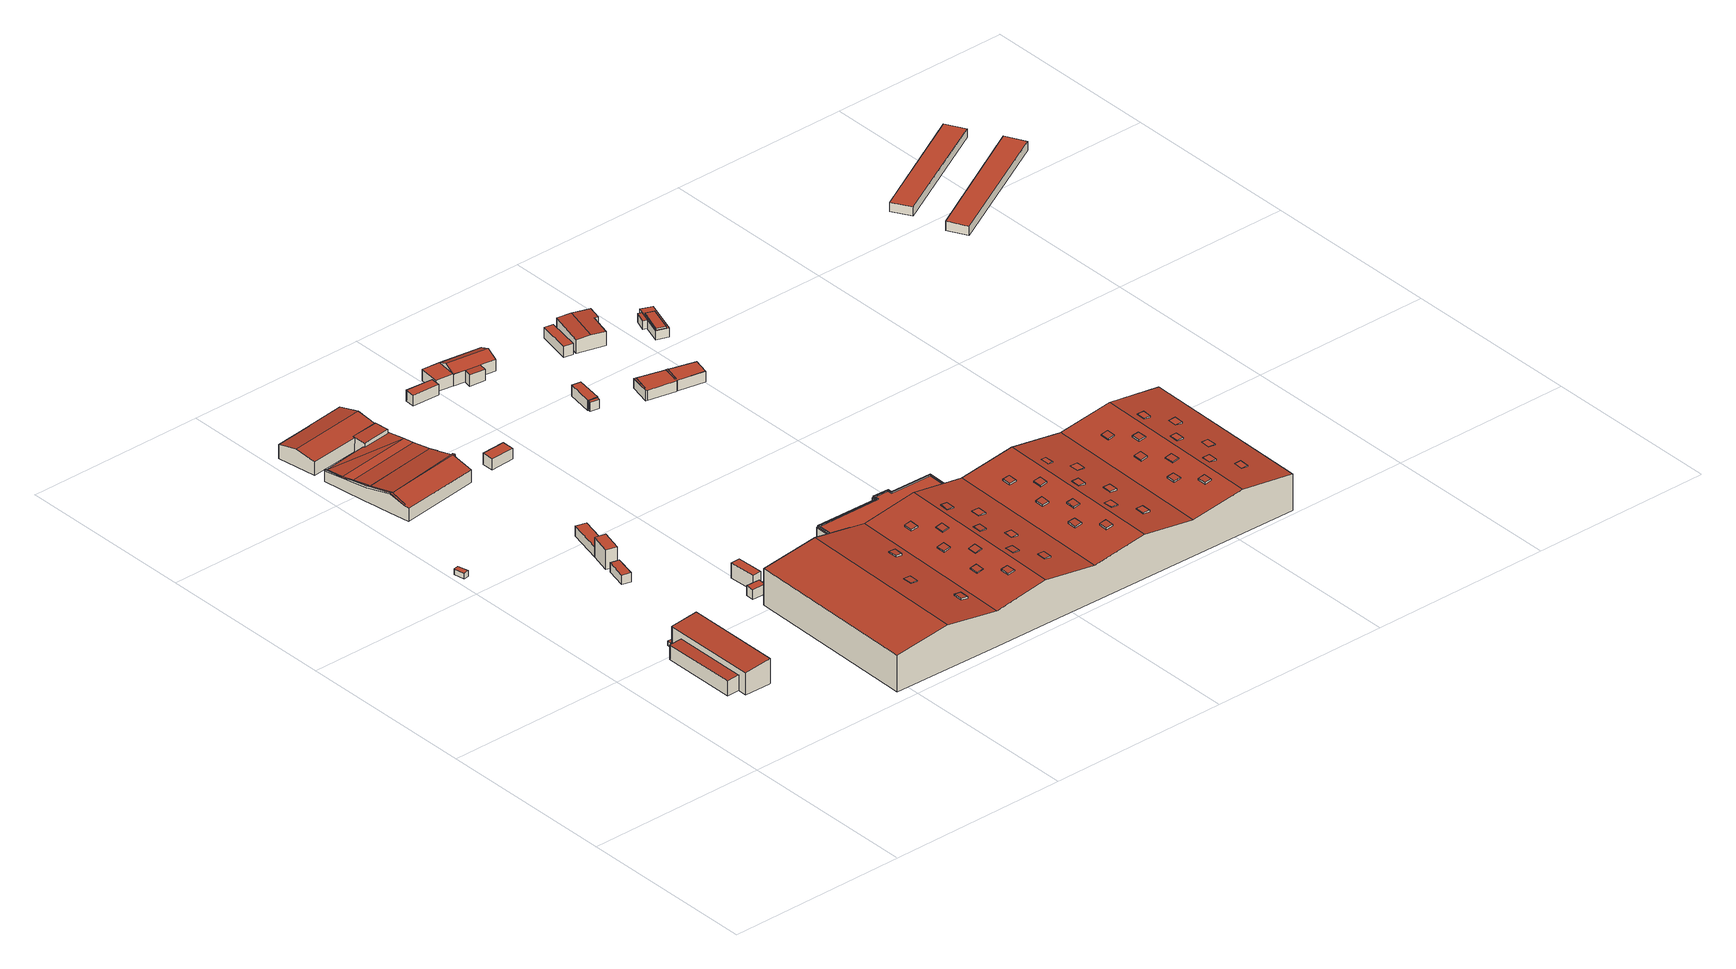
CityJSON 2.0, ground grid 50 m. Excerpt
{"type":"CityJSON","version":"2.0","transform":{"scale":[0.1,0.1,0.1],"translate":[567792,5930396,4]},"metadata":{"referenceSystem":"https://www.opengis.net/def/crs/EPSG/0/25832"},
"CityObjects":{
"building1":{"type":"Building","attributes":{"Grundfläche 2D":"270.383925","Grundhöhe NN":"4.715"},"geometry":[{"type":"Solid","lod":"3","boundaries":[[[[0,1,2,3]],[[4,5,6,7,8]],[[3,2,9,10]],[[0,3,10,11]],[[1,0,11,12]],[[13,5,4,8,14,15]],[[6,5,13,16]],[[7,6,16,17]],[[1,12,14,8,7,17,9,2]],[[17,16,13,15,14,12,11,10,9]]]],"semantics":{"surfaces":[{"type":"RoofSurface"},{"type":"WallSurface"},{"type":"GroundSurface"}],"values":[[0,0,1,1,1,1,1,1,1,2]]}}]},
"building2":{"type":"Building","attributes":{"Grundfläche 2D":"4.336839","Grundhöhe NN":"5.108"},"geometry":[{"type":"Solid","lod":"3","boundaries":[[[[18,19,20,21]],[[22,23,21,20]],[[23,24,18,21]],[[24,25,19,18]],[[25,22,20,19]],[[25,24,23,22]]]],"semantics":{"surfaces":[{"type":"RoofSurface"},{"type":"WallSurface"},{"type":"GroundSurface"}],"values":[[0,1,1,1,1,2]]}}]},
"building3":{"type":"Building","attributes":{"Grundfläche 2D":"1.420452","Grundhöhe NN":"4.715"},"geometry":[{"type":"Solid","lod":"3","boundaries":[[[[26,27,28,29]],[[30,31,29,28]],[[31,32,26,29]],[[32,33,27,26]],[[33,30,28,27]],[[33,32,31,30]]]],"semantics":{"surfaces":[{"type":"RoofSurface"},{"type":"WallSurface"},{"type":"GroundSurface"}],"values":[[0,1,1,1,1,2]]}}]},
"building4":{"type":"Building","attributes":{"Grundfläche 2D":"15.085914","Grundhöhe NN":"4.489"},"geometry":[{"type":"Solid","lod":"3","boundaries":[[[[34,35,36,37]],[[38,39,37,36]],[[39,40,34,37]],[[40,41,35,34]],[[41,38,36,35]],[[41,40,39,38]]]],"semantics":{"surfaces":[{"type":"RoofSurface"},{"type":"WallSurface"},{"type":"GroundSurface"}],"values":[[0,1,1,1,1,2]]}}]},
"building5":{"type":"Building","attributes":{"Grundfläche 2D":"18.129715","Grundhöhe NN":"4.408"},"geometry":[{"type":"Solid","lod":"3","boundaries":[[[[42,43,44,45]],[[46,47,45,44]],[[47,48,42,45]],[[48,49,43,42]],[[49,46,44,43]],[[49,48,47,46]]]],"semantics":{"surfaces":[{"type":"RoofSurface"},{"type":"WallSurface"},{"type":"GroundSurface"}],"values":[[0,1,1,1,1,2]]}}]},
"building6":{"type":"Building","attributes":{"Grundfläche 2D":"581.877331","Grundhöhe NN":"5.303"},"geometry":[{"type":"Solid","lod":"3","boundaries":[[[[50,51,52,53,54,55]],[[53,52,56,57,58,59,60,61]],[[59,58,62,63,64,65]],[[62,66,63]],[[67,62,68,69,70]],[[67,66,62]],[[71,72,73,74]],[[74,73,75]],[[76,72,71,77]],[[77,78,76]],[[79,80,81,82,76,83,84]],[[76,78,83]],[[80,79,85]],[[86,87,88,89,90,91,70,69,68,92]],[[90,93,80,85,91]],[[94,75,73]],[[51,50,95,96,97,98,99,100,101,68,62,58,57,56,52]],[[91,67,70]],[[66,67,91,85]],[[66,85,79,84,83,78,59,65,64,63]],[[71,74,75,55,54,53,61,60,59,78,77]],[[50,55,75,95]],[[102,103,104,105,106,92,68,101,100,99,98,97,96,95,107,108]],[[87,86,92,106,109]],[[88,87,109,110]],[[89,88,110,111]],[[93,90,89,111,112]],[[80,93,112,113]],[[81,80,113,114]],[[82,81,114,115]],[[94,73,72,76,82,115,116]],[[95,75,94,116,107]],[[105,104,103,102,108,107,116,115,114,113,112,111,110,109,106]]]],"semantics":{"surfaces":[{"type":"RoofSurface"},{"type":"WallSurface"},{"type":"GroundSurface"}],"values":[[0,0,0,0,0,0,0,0,0,0,0,0,0,0,0,0,1,1,1,1,1,1,1,1,1,1,1,1,1,1,1,1,2]]}}]},
"building7":{"type":"Building","attributes":{"Grundfläche 2D":"30.093799","Grundhöhe NN":"4.381"},"geometry":[{"type":"Solid","lod":"3","boundaries":[[[[117,118,119,120]],[[49,48,120,119]],[[48,121,117,120]],[[121,122,118,117]],[[122,49,119,118]],[[122,121,48,49]]]],"semantics":{"surfaces":[{"type":"RoofSurface"},{"type":"WallSurface"},{"type":"GroundSurface"}],"values":[[0,1,1,1,1,2]]}}]},
"building8":{"type":"Building","attributes":{"Grundfläche 2D":"274.785444","Grundhöhe NN":"5.485"},"geometry":[{"type":"Solid","lod":"3","boundaries":[[[[123,124,125,126]],[[127,128,129,130,131,132]],[[133,134,135,127,132,136]],[[137,124,123,134,133,138]],[[125,124,137,139]],[[126,125,139,140]],[[135,134,123,126,140,141]],[[136,132,131,142,143]],[[133,136,143,138]],[[128,127,135,141,144]],[[129,128,144,145]],[[130,129,145,146]],[[131,130,146,142]],[[139,137,138,143,142,146,145,144,141,140]]]],"semantics":{"surfaces":[{"type":"RoofSurface"},{"type":"WallSurface"},{"type":"GroundSurface"}],"values":[[0,0,0,1,1,1,1,1,1,1,1,1,1,2]]}}]},
"building9":{"type":"Building","attributes":{"Grundfläche 2D":"8.780732","Grundhöhe NN":"4.999"},"geometry":[{"type":"Solid","lod":"3","boundaries":[[[[147,148,149,150,151,152]],[[153,154,150,149]],[[154,155,156,157,147,152,151,150]],[[157,158,148,147]],[[158,153,149,148]],[[156,155,154,153,158,157]]]],"semantics":{"surfaces":[{"type":"RoofSurface"},{"type":"WallSurface"},{"type":"GroundSurface"}],"values":[[0,1,1,1,1,2]]}}]},
"building10":{"type":"Building","attributes":{"Grundfläche 2D":"3.693768","Grundhöhe NN":"5.037"},"geometry":[{"type":"Solid","lod":"3","boundaries":[[[[159,160,161,162]],[[156,155,162,161]],[[155,163,159,162]],[[163,164,160,159]],[[164,156,161,160]],[[164,163,155,156]]]],"semantics":{"surfaces":[{"type":"RoofSurface"},{"type":"WallSurface"},{"type":"GroundSurface"}],"values":[[0,1,1,1,1,2]]}}]},
"building11":{"type":"Building","attributes":{"Grundfläche 2D":"19.184840","Grundhöhe NN":"4.935"},"geometry":[{"type":"Solid","lod":"3","boundaries":[[[[165,166,167,168]],[[169,170,168,167]],[[170,171,165,168]],[[171,172,166,165]],[[172,169,167,166]],[[172,171,170,169]]]],"semantics":{"surfaces":[{"type":"RoofSurface"},{"type":"WallSurface"},{"type":"GroundSurface"}],"values":[[0,1,1,1,1,2]]}}]},
"building12":{"type":"Building","attributes":{"Grundfläche 2D":"20.885487","Grundhöhe NN":"5.413"},"geometry":[{"type":"Solid","lod":"3","boundaries":[[[[173,174,175,176]],[[177,178,176,175]],[[178,179,173,176]],[[179,180,174,173]],[[180,177,175,174]],[[180,179,178,177]]]],"semantics":{"surfaces":[{"type":"RoofSurface"},{"type":"WallSurface"},{"type":"GroundSurface"}],"values":[[0,1,1,1,1,2]]}}]},
"building13":{"type":"Building","attributes":{"Grundfläche 2D":"19.737745","Grundhöhe NN":"5.819"},"geometry":[{"type":"Solid","lod":"3","boundaries":[[[[181,182,183,184]],[[185,186,184,183]],[[186,187,181,184]],[[187,188,182,181]],[[188,185,183,182]],[[188,187,186,185]]]],"semantics":{"surfaces":[{"type":"RoofSurface"},{"type":"WallSurface"},{"type":"GroundSurface"}],"values":[[0,1,1,1,1,2]]}}]},
"building14":{"type":"Building","attributes":{"Grundfläche 2D":"109.526014","Grundhöhe NN":"5.819"},"geometry":[{"type":"Solid","lod":"3","boundaries":[[[[189,190,191,192,193]],[[193,194,195]],[[196,197,194,193]],[[198,199,200,197,196,191]],[[198,191,201]],[[202,199,198,203]],[[189,193,204,205]],[[190,189,205,206]],[[191,190,206,207]],[[195,194,208,209]],[[196,193,192,191]],[[204,193,195,209]],[[201,191,207,210]],[[198,201,210,211]],[[203,198,211,212]],[[202,203,212,213]],[[199,202,213,214]],[[200,199,214,215]],[[208,194,197,200,215]],[[204,209,208,215,214,213,212,211,210,207,206,205]]]],"semantics":{"surfaces":[{"type":"RoofSurface"},{"type":"WallSurface"},{"type":"GroundSurface"}],"values":[[0,0,0,0,0,0,1,1,1,1,1,1,1,1,1,1,1,1,1,2]]}}]},
"building15":{"type":"Building","attributes":{"Grundfläche 2D":"2.127791","Grundhöhe NN":"5.460"},"geometry":[{"type":"Solid","lod":"3","boundaries":[[[[216,217,218,219]],[[220,221,219,218]],[[221,222,216,219]],[[222,223,217,216]],[[223,220,218,217]],[[223,222,221,220]]]],"semantics":{"surfaces":[{"type":"RoofSurface"},{"type":"WallSurface"},{"type":"GroundSurface"}],"values":[[0,1,1,1,1,2]]}}]},
"building16":{"type":"Building","attributes":{"Grundfläche 2D":"19.332402","Grundhöhe NN":"5.340"},"geometry":[{"type":"Solid","lod":"3","boundaries":[[[[224,225,226,227,228,229]],[[230,231,232,233,227,226,225,224]],[[233,234,228,227]],[[234,235,229,228]],[[235,230,224,229]],[[233,232,231,230,235,234]]]],"semantics":{"surfaces":[{"type":"RoofSurface"},{"type":"WallSurface"},{"type":"GroundSurface"}],"values":[[0,1,1,1,1,2]]}}]},
"building17":{"type":"Building","attributes":{"Grundfläche 2D":"6293.363614","Grundhöhe NN":"5.040"},"children":["building17-1","building17-2","building17-3","building17-4","building17-5","building17-6","building17-7","building17-8","building17-9","building17-10","building17-11","building17-12","building17-13","building17-14","building17-15","building17-16","building17-17","building17-18","building17-19","building17-20","building17-21","building17-22","building17-23","building17-24","building17-25","building17-26","building17-27","building17-28","building17-29","building17-30","building17-31","building17-32","building17-33","building17-34","building17-35","building17-36","building17-37","building17-38","building17-39"],"geometry":[{"type":"Solid","lod":"3","boundaries":[[[[236,237,238,239,240,241,242,243,244,245,246,247,248,249,250,251,252]],[[253,254,255,256]],[[257,258,259,260]],[[261,256,255,257,260,262,263]],[[258,264,265,259]],[[266,265,264,267,268,269]],[[267,270,271,268]],[[270,272,273,271]],[[274,275,273,272,276]],[[277,278,279,280,281,282,283,284,285,286]],[[287,288,245,244]],[[288,289,246,245]],[[289,290,247,246]],[[290,291,248,247]],[[291,292,249,248]],[[292,293,250,249]],[[293,294,251,250]],[[236,252,285,284]],[[237,236,284,283]],[[283,282,281,238,237]],[[239,238,281,280]],[[241,240,239,280,279,278]],[[242,241,278,277]],[[243,242,277,286]],[[288,287,295,296]],[[289,288,296,297]],[[290,289,297,298]],[[291,290,298,299]],[[292,291,299,300]],[[293,292,300,301]],[[294,293,301,302]],[[254,253,303,304]],[[305,306,307,308,276,272,270,267,264,258,257,255,254,304,309]],[[274,276,308,310]],[[295,287,244,243,265,266,269,268,271,273,275,274,310,311]],[[243,286,265]],[[251,294,302,312,303,253,256,261,263,262,260,259,265,286,285,252]],[[299,298,297,296,295,311,310,308,307,306,305,309,304,303,312,302,301,300]]]],"semantics":{"surfaces":[{"type":"RoofSurface"},{"type":"WallSurface"},{"type":"GroundSurface"}],"values":[[0,0,0,0,0,0,0,0,0,0,1,1,1,1,1,1,1,1,1,1,1,1,1,1,1,1,1,1,1,1,1,1,1,1,1,1,1,2]]}}]},
"building17-1":{"type":"BuildingInstallation","parents":["building17"],"geometry":[{"type":"MultiSurface","lod":"3","boundaries":[[[313,314,315,316]],[[316,315,317,318]],[[313,316,318,319]],[[314,313,319,320]],[[315,314,320,317]]],"semantics":{"surfaces":[{"type":"RoofSurface"},{"type":"WallSurface"}],"values":[0,1,1,1,1]}}]},
"building17-2":{"type":"BuildingInstallation","parents":["building17"],"geometry":[{"type":"MultiSurface","lod":"3","boundaries":[[[321,322,323,324]],[[324,323,325,326]],[[326,327,321,324]],[[322,321,327,328]],[[328,325,323,322]]],"semantics":{"surfaces":[{"type":"RoofSurface"},{"type":"WallSurface"}],"values":[0,1,1,1,1]}}]},
"building17-3":{"type":"BuildingInstallation","parents":["building17"],"geometry":[{"type":"MultiSurface","lod":"3","boundaries":[[[329,330,331,332]],[[332,331,333]],[[329,332,333,334]],[[329,334,330]]],"semantics":{"surfaces":[{"type":"RoofSurface"},{"type":"WallSurface"}],"values":[0,1,1,1]}}]},
"building17-4":{"type":"BuildingInstallation","parents":["building17"],"geometry":[{"type":"MultiSurface","lod":"3","boundaries":[[[335,336,337,338]],[[338,337,339,340]],[[335,338,340,341]],[[336,335,341,342]],[[337,336,342,339]]],"semantics":{"surfaces":[{"type":"RoofSurface"},{"type":"WallSurface"}],"values":[0,1,1,1,1]}}]},
"building17-5":{"type":"BuildingInstallation","parents":["building17"],"geometry":[{"type":"MultiSurface","lod":"3","boundaries":[[[343,344,345,346]],[[347,348,346,345]],[[343,346,348,349]],[[344,343,349,350]],[[350,347,345,344]]],"semantics":{"surfaces":[{"type":"RoofSurface"},{"type":"WallSurface"}],"values":[0,1,1,1,1]}}]},
"building17-6":{"type":"BuildingInstallation","parents":["building17"],"geometry":[{"type":"MultiSurface","lod":"3","boundaries":[[[351,352,353,354]],[[354,353,355,356]],[[351,354,356,357]],[[352,351,357,358]],[[353,352,358,355]]],"semantics":{"surfaces":[{"type":"RoofSurface"},{"type":"WallSurface"}],"values":[0,1,1,1,1]}}]},
"building17-7":{"type":"BuildingInstallation","parents":["building17"],"geometry":[{"type":"MultiSurface","lod":"3","boundaries":[[[359,360,361,362]],[[362,361,363,364]],[[359,362,364,365]],[[360,359,365,366]],[[361,360,366,363]]],"semantics":{"surfaces":[{"type":"RoofSurface"},{"type":"WallSurface"}],"values":[0,1,1,1,1]}}]},
"building17-8":{"type":"BuildingInstallation","parents":["building17"],"geometry":[{"type":"MultiSurface","lod":"3","boundaries":[[[367,368,369,370]],[[370,369,371,372]],[[367,370,372,373]],[[368,367,373,374]],[[369,368,374,371]]],"semantics":{"surfaces":[{"type":"RoofSurface"},{"type":"WallSurface"}],"values":[0,1,1,1,1]}}]},
"building17-9":{"type":"BuildingInstallation","parents":["building17"],"geometry":[{"type":"MultiSurface","lod":"3","boundaries":[[[375,376,377,378]],[[378,377,379,380]],[[375,378,380,381]],[[376,375,381,382]],[[377,376,382,379]]],"semantics":{"surfaces":[{"type":"RoofSurface"},{"type":"WallSurface"}],"values":[0,1,1,1,1]}}]},
"building17-10":{"type":"BuildingInstallation","parents":["building17"],"geometry":[{"type":"MultiSurface","lod":"3","boundaries":[[[383,384,385,386]],[[384,383,387,388]],[[388,389,385,384]],[[386,385,389,390]],[[390,387,383,386]]],"semantics":{"surfaces":[{"type":"RoofSurface"},{"type":"WallSurface"}],"values":[0,1,1,1,1]}}]},
"building17-11":{"type":"BuildingInstallation","parents":["building17"],"geometry":[{"type":"MultiSurface","lod":"3","boundaries":[[[391,392,393,394]],[[394,393,395,396]],[[391,394,396,397]],[[392,391,397,398]],[[393,392,398,395]]],"semantics":{"surfaces":[{"type":"RoofSurface"},{"type":"WallSurface"}],"values":[0,1,1,1,1]}}]},
"building17-12":{"type":"BuildingInstallation","parents":["building17"],"geometry":[{"type":"MultiSurface","lod":"3","boundaries":[[[399,400,401,402]],[[402,401,403,404]],[[399,402,404,405]],[[400,399,405,406]],[[401,400,406,403]]],"semantics":{"surfaces":[{"type":"RoofSurface"},{"type":"WallSurface"}],"values":[0,1,1,1,1]}}]},
"building17-13":{"type":"BuildingInstallation","parents":["building17"],"geometry":[{"type":"MultiSurface","lod":"3","boundaries":[[[407,408,409,410]],[[410,409,411,412]],[[407,410,412,413]],[[408,407,413,414]],[[409,408,414,411]]],"semantics":{"surfaces":[{"type":"RoofSurface"},{"type":"WallSurface"}],"values":[0,1,1,1,1]}}]},
"building17-14":{"type":"BuildingInstallation","parents":["building17"],"geometry":[{"type":"MultiSurface","lod":"3","boundaries":[[[415,416,417,418]],[[418,417,419,420]],[[420,421,415,418]],[[416,415,421,422]],[[422,419,417,416]]],"semantics":{"surfaces":[{"type":"RoofSurface"},{"type":"WallSurface"}],"values":[0,1,1,1,1]}}]},
"building17-15":{"type":"BuildingInstallation","parents":["building17"],"geometry":[{"type":"MultiSurface","lod":"3","boundaries":[[[423,424,425,426]],[[426,425,427,428]],[[423,426,428,429]],[[424,423,429,430]],[[425,424,430,427]]],"semantics":{"surfaces":[{"type":"RoofSurface"},{"type":"WallSurface"}],"values":[0,1,1,1,1]}}]},
"building17-16":{"type":"BuildingInstallation","parents":["building17"],"geometry":[{"type":"MultiSurface","lod":"3","boundaries":[[[431,432,433,434]],[[434,433,435,436]],[[431,434,436,437]],[[432,431,437,438]],[[433,432,438,435]]],"semantics":{"surfaces":[{"type":"RoofSurface"},{"type":"WallSurface"}],"values":[0,1,1,1,1]}}]},
"building17-17":{"type":"BuildingInstallation","parents":["building17"],"geometry":[{"type":"MultiSurface","lod":"3","boundaries":[[[439,440,441,442]],[[443,439,442]],[[444,440,439,443]],[[441,440,444]]],"semantics":{"surfaces":[{"type":"RoofSurface"},{"type":"WallSurface"}],"values":[0,1,1,1]}}]},
"building17-18":{"type":"BuildingInstallation","parents":["building17"],"geometry":[{"type":"MultiSurface","lod":"3","boundaries":[[[445,446,447,448]],[[448,447,449,450]],[[445,448,450,451]],[[446,445,451,452]],[[447,446,452,449]]],"semantics":{"surfaces":[{"type":"RoofSurface"},{"type":"WallSurface"}],"values":[0,1,1,1,1]}}]},
"building17-19":{"type":"BuildingInstallation","parents":["building17"],"geometry":[{"type":"MultiSurface","lod":"3","boundaries":[[[453,454,455,456]],[[457,458,456,455]],[[453,456,458,459]],[[454,453,459,460]],[[460,457,455,454]]],"semantics":{"surfaces":[{"type":"RoofSurface"},{"type":"WallSurface"}],"values":[0,1,1,1,1]}}]},
"building17-20":{"type":"BuildingInstallation","parents":["building17"],"geometry":[{"type":"MultiSurface","lod":"3","boundaries":[[[461,462,463,464]],[[464,463,465,466]],[[461,464,466,467]],[[462,461,467,468]],[[463,462,468,465]]],"semantics":{"surfaces":[{"type":"RoofSurface"},{"type":"WallSurface"}],"values":[0,1,1,1,1]}}]},
"building17-21":{"type":"BuildingInstallation","parents":["building17"],"geometry":[{"type":"MultiSurface","lod":"3","boundaries":[[[469,470,471,472]],[[472,471,473,474]],[[469,472,474,475]],[[470,469,475,476]],[[471,470,476,473]]],"semantics":{"surfaces":[{"type":"RoofSurface"},{"type":"WallSurface"}],"values":[0,1,1,1,1]}}]},
"building17-22":{"type":"BuildingInstallation","parents":["building17"],"geometry":[{"type":"MultiSurface","lod":"3","boundaries":[[[477,478,479,480]],[[480,479,481,482]],[[477,480,482,483]],[[478,477,483,484]],[[479,478,484,481]]],"semantics":{"surfaces":[{"type":"RoofSurface"},{"type":"WallSurface"}],"values":[0,1,1,1,1]}}]},
"building17-23":{"type":"BuildingInstallation","parents":["building17"],"geometry":[{"type":"MultiSurface","lod":"3","boundaries":[[[485,486,487,488]],[[489,490,488,487]],[[485,488,490,491]],[[486,485,491,492]],[[492,489,487,486]]],"semantics":{"surfaces":[{"type":"RoofSurface"},{"type":"WallSurface"}],"values":[0,1,1,1,1]}}]},
"building17-24":{"type":"BuildingInstallation","parents":["building17"],"geometry":[{"type":"MultiSurface","lod":"3","boundaries":[[[493,494,495,496]],[[496,495,497,498]],[[493,496,498,499]],[[494,493,499,500]],[[495,494,500,497]]],"semantics":{"surfaces":[{"type":"RoofSurface"},{"type":"WallSurface"}],"values":[0,1,1,1,1]}}]},
"building17-25":{"type":"BuildingInstallation","parents":["building17"],"geometry":[{"type":"MultiSurface","lod":"3","boundaries":[[[501,502,503,504]],[[504,503,505,506]],[[501,504,506,507]],[[502,501,507,508]],[[503,502,508,505]]],"semantics":{"surfaces":[{"type":"RoofSurface"},{"type":"WallSurface"}],"values":[0,1,1,1,1]}}]},
"building17-26":{"type":"BuildingInstallation","parents":["building17"],"geometry":[{"type":"MultiSurface","lod":"3","boundaries":[[[509,510,511,512]],[[512,511,513,514]],[[509,512,514,515]],[[510,509,515,516]],[[511,510,516,513]]],"semantics":{"surfaces":[{"type":"RoofSurface"},{"type":"WallSurface"}],"values":[0,1,1,1,1]}}]},
"building17-27":{"type":"BuildingInstallation","parents":["building17"],"geometry":[{"type":"MultiSurface","lod":"3","boundaries":[[[517,518,519,520]],[[520,519,521,522]],[[517,520,522,523]],[[518,517,523,524]],[[519,518,524,521]]],"semantics":{"surfaces":[{"type":"RoofSurface"},{"type":"WallSurface"}],"values":[0,1,1,1,1]}}]},
"building17-28":{"type":"BuildingInstallation","parents":["building17"],"geometry":[{"type":"MultiSurface","lod":"3","boundaries":[[[525,526,527,528]],[[528,527,529,530]],[[525,528,530,531]],[[526,525,531,532]],[[527,526,532,529]]],"semantics":{"surfaces":[{"type":"RoofSurface"},{"type":"WallSurface"}],"values":[0,1,1,1,1]}}]},
"building17-29":{"type":"BuildingInstallation","parents":["building17"],"geometry":[{"type":"MultiSurface","lod":"3","boundaries":[[[533,534,535,536]],[[536,535,537,538]],[[533,536,538,539]],[[534,533,539,540]],[[535,534,540,537]]],"semantics":{"surfaces":[{"type":"RoofSurface"},{"type":"WallSurface"}],"values":[0,1,1,1,1]}}]},
"building17-30":{"type":"BuildingInstallation","parents":["building17"],"geometry":[{"type":"MultiSurface","lod":"3","boundaries":[[[541,542,543,544]],[[544,543,545,546]],[[541,544,546,547]],[[542,541,547,548]],[[543,542,548,545]]],"semantics":{"surfaces":[{"type":"RoofSurface"},{"type":"WallSurface"}],"values":[0,1,1,1,1]}}]},
"building17-31":{"type":"BuildingInstallation","parents":["building17"],"geometry":[{"type":"MultiSurface","lod":"3","boundaries":[[[549,550,551,552]],[[552,551,553,554]],[[549,552,554,555]],[[550,549,555,556]],[[551,550,556,553]]],"semantics":{"surfaces":[{"type":"RoofSurface"},{"type":"WallSurface"}],"values":[0,1,1,1,1]}}]},
"building17-32":{"type":"BuildingInstallation","parents":["building17"],"geometry":[{"type":"MultiSurface","lod":"3","boundaries":[[[557,558,559,560]],[[560,559,561,562]],[[557,560,562,563]],[[558,557,563,564]],[[559,558,564,561]]],"semantics":{"surfaces":[{"type":"RoofSurface"},{"type":"WallSurface"}],"values":[0,1,1,1,1]}}]},
"building17-33":{"type":"BuildingInstallation","parents":["building17"],"geometry":[{"type":"MultiSurface","lod":"3","boundaries":[[[565,566,567,568]],[[569,570,568,567]],[[565,568,570,571]],[[566,565,571,572]],[[572,569,567,566]]],"semantics":{"surfaces":[{"type":"RoofSurface"},{"type":"WallSurface"}],"values":[0,1,1,1,1]}}]},
"building17-34":{"type":"BuildingInstallation","parents":["building17"],"geometry":[{"type":"MultiSurface","lod":"3","boundaries":[[[573,574,575,576]],[[576,575,577,578]],[[573,576,578,579]],[[574,573,579,580]],[[575,574,580,577]]],"semantics":{"surfaces":[{"type":"RoofSurface"},{"type":"WallSurface"}],"values":[0,1,1,1,1]}}]},
"building17-35":{"type":"BuildingInstallation","parents":["building17"],"geometry":[{"type":"MultiSurface","lod":"3","boundaries":[[[581,582,583,584]],[[584,583,585,586]],[[581,584,586,587]],[[582,581,587,588]],[[583,582,588,585]]],"semantics":{"surfaces":[{"type":"RoofSurface"},{"type":"WallSurface"}],"values":[0,1,1,1,1]}}]},
"building17-36":{"type":"BuildingInstallation","parents":["building17"],"geometry":[{"type":"MultiSurface","lod":"3","boundaries":[[[589,590,591,592]],[[592,591,593,594]],[[589,592,594,595]],[[590,589,595,596]],[[591,590,596,593]]],"semantics":{"surfaces":[{"type":"RoofSurface"},{"type":"WallSurface"}],"values":[0,1,1,1,1]}}]},
"building17-37":{"type":"BuildingInstallation","parents":["building17"],"geometry":[{"type":"MultiSurface","lod":"3","boundaries":[[[597,598,599,600]],[[600,599,601,602]],[[602,603,597,600]],[[598,597,603,604]],[[604,601,599,598]]],"semantics":{"surfaces":[{"type":"RoofSurface"},{"type":"WallSurface"}],"values":[0,1,1,1,1]}}]},
"building17-38":{"type":"BuildingInstallation","parents":["building17"],"geometry":[{"type":"MultiSurface","lod":"3","boundaries":[[[605,606,607,608]],[[608,607,609,610]],[[610,611,605,608]],[[606,605,611,612]],[[612,609,607,606]]],"semantics":{"surfaces":[{"type":"RoofSurface"},{"type":"WallSurface"}],"values":[0,1,1,1,1]}}]},
"building17-39":{"type":"BuildingInstallation","parents":["building17"],"geometry":[{"type":"MultiSurface","lod":"3","boundaries":[[[613,614,615,616]],[[615,617,616]],[[613,616,617,618]],[[613,618,614]]],"semantics":{"surfaces":[{"type":"RoofSurface"},{"type":"WallSurface"}],"values":[0,1,1,1]}}]},
"building18":{"type":"Building","attributes":{"Grundfläche 2D":"91.191684","Grundhöhe NN":"5.411"},"children":["building18-1","building18-2","building18-3"],"geometry":[{"type":"Solid","lod":"3","boundaries":[[[[619,620,621,622,623,624,625,626]],[[620,627,621]],[[626,625,628,629]],[[619,626,629,630]],[[620,619,630,631]],[[631,632,627,620]],[[621,627,632,633]],[[622,621,633,634]],[[623,622,634,635]],[[624,623,635,636,628,625]],[[628,636,635,634,633,632,631,630,629]]]],"semantics":{"surfaces":[{"type":"RoofSurface"},{"type":"WallSurface"},{"type":"GroundSurface"}],"values":[[0,0,1,1,1,1,1,1,1,1,2]]}}]},
"building18-1":{"type":"BuildingInstallation","parents":["building18"],"geometry":[{"type":"MultiSurface","lod":"3","boundaries":[[[620,637,638,639]],[[621,638,637]],[[638,621,639]]],"semantics":{"surfaces":[{"type":"RoofSurface"},{"type":"WallSurface"}],"values":[0,0,1]}}]},
"building18-2":{"type":"BuildingInstallation","parents":["building18"],"geometry":[{"type":"MultiSurface","lod":"3","boundaries":[[[640,619,620,639,641]],[[642,641,639]],[[642,643,640,641]],[[619,640,643]]],"semantics":{"surfaces":[{"type":"RoofSurface"},{"type":"WallSurface"}],"values":[0,1,1,1]}}]},
"building18-3":{"type":"BuildingInstallation","parents":["building18"],"geometry":[{"type":"MultiSurface","lod":"3","boundaries":[[[625,626,644,645,646]],[[647,648,645,644,626]],[[648,624,646,645]],[[624,646,624,636]],[[625,646,624]]],"semantics":{"surfaces":[{"type":"RoofSurface"},{"type":"WallSurface"}],"values":[0,1,1,1,1]}}]},
"building19":{"type":"Building","attributes":{"Grundfläche 2D":"24.435664","Grundhöhe NN":"5.435"},"geometry":[{"type":"Solid","lod":"3","boundaries":[[[[649,650,651,652]],[[653,654,652,651]],[[654,655,649,652]],[[655,656,650,649]],[[656,653,651,650]],[[656,655,654,653]]]],"semantics":{"surfaces":[{"type":"RoofSurface"},{"type":"WallSurface"},{"type":"GroundSurface"}],"values":[[0,1,1,1,1,2]]}}]},
"building20":{"type":"Building","attributes":{"Grundfläche 2D":"10.207770","Grundhöhe NN":"5.311"},"children":["building20-1"],"geometry":[{"type":"Solid","lod":"3","boundaries":[[[[657,294,293]],[[658,659,293,292]],[[657,293,659]],[[660,658,292,291]],[[661,660,291,290]],[[662,661,290,289]],[[663,662,289,288]],[[664,288,287]],[[663,288,664]],[[664,287,665]],[[293,294,666,667]],[[292,293,667,668]],[[291,292,668,669]],[[290,291,669,670]],[[289,290,670,671]],[[288,289,671,672]],[[287,288,672,673]],[[665,287,673,674]],[[663,664,665,674,675]],[[662,663,675,676]],[[661,662,676,677]],[[660,661,677,678]],[[658,660,678,679]],[[659,658,679,680]],[[657,659,680,681]],[[294,657,681,666]],[[669,668,667,666,681,680,679,678,677,676,675,674,673,672,671,670]]]],"semantics":{"surfaces":[{"type":"RoofSurface"},{"type":"WallSurface"},{"type":"GroundSurface"}],"values":[[0,0,0,0,0,0,0,0,0,0,1,1,1,1,1,1,1,1,1,1,1,1,1,1,1,1,2]]}}]},
"building20-1":{"type":"BuildingInstallation","parents":["building20"],"geometry":[{"type":"MultiSurface","lod":"3","boundaries":[[[682,683,684]],[[683,685,684]],[[686,685,683]],[[682,684,687,688]],[[686,683,682,688,689]],[[685,686,689,690]],[[684,685,690,687]],[[688,687,690,689]]],"semantics":{"surfaces":[{"type":"RoofSurface"},{"type":"WallSurface"},{"type":"OuterCeilingSurface"}],"values":[0,0,0,1,1,1,1,2]}}]},
"building21":{"type":"Building","attributes":{"Grundfläche 2D":"87.006806","Grundhöhe NN":"5.435"},"geometry":[{"type":"Solid","lod":"3","boundaries":[[[[691,692,693,694]],[[695,692,691,696,697,698]],[[694,693,699,700]],[[696,691,694,700,701]],[[697,696,701,702]],[[698,697,702,703]],[[695,698,703,704]],[[699,693,692,695,704]],[[699,704,703,702,701,700]]]],"semantics":{"surfaces":[{"type":"RoofSurface"},{"type":"WallSurface"},{"type":"GroundSurface"}],"values":[[0,0,1,1,1,1,1,1,2]]}}]},
"building22":{"type":"Building","attributes":{"Grundfläche 2D":"38.300224","Grundhöhe NN":"5.497"},"geometry":[{"type":"Solid","lod":"3","boundaries":[[[[705,706,707,708]],[[709,710,711,712],[713,714,715,716]],[[717,718,719,720]],[[715,714,708,707]],[[705,708,714,713]],[[706,705,713,716]],[[707,706,716,715]],[[719,721,722,712,711,723,724,720]],[[709,712,722,725]],[[710,709,725,726]],[[711,710,726,723]],[[717,720,724,727]],[[718,717,727,728]],[[719,718,728,721]],[[722,721,728,727,724,723,726,725]]]],"semantics":{"surfaces":[{"type":"RoofSurface"},{"type":"WallSurface"},{"type":"GroundSurface"}],"values":[[0,0,0,1,1,1,1,1,1,1,1,1,1,1,2]]}}]},
"building23":{"type":"Building","attributes":{"Grundfläche 2D":"213.701207","Grundhöhe NN":"5.611"},"geometry":[{"type":"Solid","lod":"3","boundaries":[[[[729,730,731,732]],[[733,734,732,731]],[[734,735,729,732]],[[735,736,730,729]],[[736,733,731,730]],[[736,735,734,733]]]],"semantics":{"surfaces":[{"type":"RoofSurface"},{"type":"WallSurface"},{"type":"GroundSurface"}],"values":[[0,1,1,1,1,2]]}}]},
"building24":{"type":"Building","attributes":{"Grundfläche 2D":"233.080110","Grundhöhe NN":"5.522"},"geometry":[{"type":"Solid","lod":"3","boundaries":[[[[737,738,739,740]],[[741,742,740,739]],[[742,743,737,740]],[[743,744,738,737]],[[744,741,739,738]],[[744,743,742,741]]]],"semantics":{"surfaces":[{"type":"RoofSurface"},{"type":"WallSurface"},{"type":"GroundSurface"}],"values":[[0,1,1,1,1,2]]}}]}
},
"vertices":[
[155,281,48],[189,281,50],[190,487,50],[155,487,48],[263,255,77],[264,255,77],[265,519,77],[190,520,69],[189,255,69],[190,487,7],[155,487,7],[155,281,7],[189,281,7],[264,255,7],[189,255,7],[263,255,7],[265,519,7],[190,520,7],
[23,1092,27],[9,1089,27],[15,1059,27],[29,1062,27],[15,1059,11],[29,1062,11],[23,1092,11],[9,1089,11],
[204,535,20],[191,536,20],[190,525,20],[203,524,20],[190,525,7],[203,524,7],[204,535,7],[191,536,7],
[322,859,31],[298,864,31],[283,805,31],[307,800,31],[283,805,5],[307,800,5],[322,859,5],[298,864,5],
[343,931,59],[314,938,59],[298,880,59],[327,872,59],[298,880,4],[327,872,4],[343,931,4],[314,938,4],
[41,1587,46],[48,1536,47],[48,1535,47],[52,1536,47],[52,1537,47],[45,1588,46],[52,1507,51],[58,1456,57],[59,1455,57],[63,1456,57],[63,1457,57],[56,1507,51],[68,1384,69],[72,1385,69],[72,1386,69],[63,1455,57],[72,1384,69],[73,1384,69],[74,1342,53],[77,1342,53],[78,1342,53],[56,1507,47],[273,1537,47],[269,1565,46],[52,1536,46],[45,1588,42],[280,1487,52],[63,1457,52],[63,1456,52],[72,1385,66],[288,1419,65],[282,1461,57],[283,1461,57],[63,1455,52],[72,1386,66],[72,1384,66],[80,1329,49],[297,1358,48],[289,1411,65],[294,1411,65],[294,1414,66],[73,1384,66],[76,1328,49],[293,1420,65],[262,1617,42],[41,1587,42],[48,1536,46],[48,1535,46],[52,1507,47],[58,1456,52],[59,1455,52],[68,1384,66],[48,1535,13],[58,1456,13],[59,1455,13],[68,1384,13],[76,1328,13],[41,1587,13],[48,1536,13],[297,1358,13],[289,1411,13],[294,1411,13],[293,1420,13],[288,1419,13],[282,1461,13],[283,1461,13],[262,1617,13],
[368,1028,32],[339,1035,32],[314,938,32],[343,931,32],[368,1028,4],[339,1035,4],
[176,1640,55],[178,1602,53],[258,1611,53],[253,1649,55],[246,1703,65],[238,1759,52],[128,1745,52],[129,1743,53],[23,1730,53],[30,1676,65],[176,1635,53],[176,1640,53],[252,1649,53],[38,1618,53],[178,1602,15],[176,1635,15],[258,1611,15],[253,1649,15],[252,1649,15],[23,1730,15],[38,1618,15],[238,1759,15],[128,1745,15],[129,1743,15],
[506,572,37],[468,573,37],[468,550,37],[506,549,37],[506,551,37],[506,571,37],[468,550,10],[506,549,10],[506,551,10],[506,571,10],[506,572,10],[468,573,10],
[525,551,28],[525,571,28],[506,571,28],[506,551,28],[525,551,10],[525,571,10],
[517,655,51],[491,654,51],[494,579,51],[519,580,51],[494,579,9],[519,580,9],[517,655,9],[491,654,9],
[435,1368,44],[433,1400,45],[368,1397,45],[369,1365,44],[368,1397,14],[369,1365,14],[435,1368,14],[433,1400,14],
[482,1710,48],[407,1715,48],[405,1688,48],[480,1684,48],[405,1688,18],[480,1684,18],[482,1710,18],[407,1715,18],
[492,1756,50],[485,1698,50],[532,1692,51],[536,1721,51],[540,1750,51],[657,1736,50],[540,1751,50],[536,1721,64],[653,1705,64],[564,1686,50],[606,1680,50],[649,1675,50],[532,1690,50],[604,1660,49],[560,1665,49],[540,1750,18],[492,1756,18],[485,1698,18],[532,1692,18],[657,1736,18],[540,1751,18],[532,1690,18],[564,1686,18],[560,1665,18],[604,1660,18],[606,1680,18],[649,1675,18],
[729,1397,41],[730,1405,41],[707,1409,41],[705,1401,41],[707,1409,15],[705,1401,15],[729,1397,15],[730,1405,15],
[705,1410,43],[707,1409,43],[730,1405,43],[731,1405,43],[743,1479,43],[718,1483,43],[705,1410,13],[707,1409,13],[730,1405,13],[731,1405,13],[743,1479,13],[718,1483,13],
[739,624,63],[920,621,63],[920,634,63],[960,633,63],[960,623,63],[960,620,63],[1079,618,63],[1077,504,63],[1079,504,63],[1081,621,63],[963,623,63],[963,636,63],[918,637,63],[918,624,63],[737,627,63],[735,510,63],[737,510,63],[471,515,112],[462,28,112],[616,26,133],[627,512,133],[767,23,109],[916,20,133],[929,506,133],[779,509,109],[733,510,117],[737,510,116],[735,510,116],[1065,17,111],[1077,504,111],[1079,504,111],[1218,14,133],[1230,501,133],[1081,504,112],[1367,12,111],[1379,498,111],[1518,9,133],[1529,495,133],[1680,493,112],[1678,493,113],[1671,6,112],[1079,618,60],[960,620,60],[960,623,60],[960,633,60],[920,634,60],[920,624,60],[920,621,60],[739,624,60],[737,510,58],[1077,504,58],[1079,504,58],[1081,621,60],[963,623,60],[963,636,60],[918,637,60],[918,624,60],[737,627,60],[735,510,58],[1079,504,10],[1081,621,10],[963,623,10],[963,636,10],[918,637,10],[918,624,10],[737,627,10],[735,510,10],[471,515,10],[462,28,10],[767,23,10],[916,20,10],[1065,17,10],[1671,6,10],[616,26,10],[1680,493,10],[1678,493,10],[733,510,10],
[695,250,126],[676,251,127],[676,225,127],[695,225,126],[676,225,125],[695,225,122],[695,250,122],[676,251,125],
[1150,302,127],[1131,302,124],[1130,277,124],[1149,276,127],[1130,277,120],[1149,276,122],[1150,302,122],[1131,302,120],
[1604,114,125],[1585,114,125],[1584,88,125],[1603,88,125],[1603,88,122],[1604,114,122],
[1303,94,126],[1303,119,126],[1284,120,126],[1283,94,126],[1284,120,124],[1283,94,124],[1303,94,121],[1303,119,121],
[890,127,132],[871,127,130],[871,102,130],[890,101,132],[871,102,126],[890,101,129],[890,127,129],[871,127,126],
[1497,356,132],[1478,356,130],[1477,331,130],[1497,330,132],[1477,331,126],[1497,330,129],[1497,356,129],[1478,356,126],
[1257,155,132],[1257,180,132],[1238,180,132],[1238,155,132],[1238,180,131],[1238,155,131],[1257,155,128],[1257,180,128],
[1007,364,126],[987,365,126],[987,340,126],[1007,339,126],[987,340,124],[1007,339,121],[1007,364,121],[987,365,124],
[956,185,131],[937,186,132],[937,160,132],[956,160,131],[937,160,131],[956,160,128],[956,185,128],[937,186,131],
[1544,390,133],[1563,389,133],[1564,414,133],[1545,415,133],[1544,390,131],[1563,389,128],[1564,414,128],[1545,415,131],
[1610,354,126],[1590,354,126],[1589,329,126],[1609,328,126],[1589,329,125],[1609,328,122],[1610,354,122],[1590,354,125],
[1449,176,127],[1430,177,124],[1430,152,124],[1449,151,127],[1430,152,120],[1449,151,123],[1449,176,123],[1430,177,120],
[1194,242,132],[1175,242,130],[1174,216,130],[1193,216,132],[1174,216,126],[1193,216,129],[1194,242,129],[1175,242,126],
[849,307,125],[829,307,122],[829,282,122],[848,282,125],[829,282,118],[848,282,122],[849,307,121],[829,307,118],
[959,305,131],[939,305,132],[939,280,132],[958,280,131],[939,280,131],[958,280,128],[959,305,128],[939,305,131],
[1147,182,127],[1128,183,125],[1127,157,125],[1147,157,127],[1127,157,120],[1147,157,123],[1147,182,123],[1128,183,120],
[1606,208,125],[1606,234,125],[1587,234,125],[1586,208,125],[1606,208,122],[1606,234,122],
[1453,391,126],[1454,416,126],[1434,416,123],[1433,391,123],[1434,416,119],[1433,391,119],[1453,391,122],[1454,416,122],
[1306,239,126],[1286,240,126],[1286,214,126],[1306,214,126],[1286,214,124],[1306,214,121],[1306,239,121],[1286,240,124],
[847,188,124],[827,188,122],[827,162,122],[846,162,124],[827,162,119],[846,162,122],[847,188,122],[827,188,119],
[1153,422,126],[1133,422,124],[1132,397,124],[1152,396,126],[1132,397,120],[1152,396,122],[1153,422,122],[1133,422,120],
[1495,236,132],[1476,236,129],[1476,210,129],[1495,210,132],[1476,210,126],[1495,210,129],[1495,236,129],[1476,236,126],
[1192,122,133],[1172,122,131],[1171,97,131],[1191,96,133],[1171,97,126],[1191,96,129],[1192,122,129],[1172,122,126],
[1561,295,132],[1542,295,132],[1541,269,132],[1561,269,132],[1541,269,131],[1561,269,128],[1561,295,128],[1542,295,131],
[746,129,118],[728,130,120],[727,105,120],[746,104,118],[727,105,116],[746,104,113],[746,129,113],[728,130,116],
[1261,300,132],[1241,300,132],[1241,275,132],[1260,274,132],[1241,275,131],[1260,274,128],[1261,300,128],[1241,300,131],
[1452,296,127],[1432,297,124],[1432,271,124],[1451,271,127],[1432,271,120],[1451,271,123],[1452,296,123],[1432,297,120],
[1493,116,133],[1473,116,131],[1473,91,131],[1493,91,133],[1473,91,126],[1493,91,129],[1493,116,129],[1473,116,126],
[1309,359,125],[1289,360,125],[1289,334,125],[1309,334,125],[1289,334,124],[1309,334,121],[1309,359,121],[1289,360,124],
[1195,336,133],[1196,361,133],[1177,362,130],[1176,336,130],[1177,362,126],[1176,336,126],[1195,336,129],[1196,361,129],
[851,427,125],[832,427,123],[831,402,123],[850,401,125],[831,402,118],[850,401,121],[851,427,121],[832,427,118],
[893,246,132],[874,247,128],[873,221,128],[892,221,132],[873,221,126],[892,221,129],[893,246,129],[874,247,126],
[1004,244,125],[985,245,125],[984,219,125],[1003,219,125],[984,219,124],[1003,219,121],[1004,244,121],[985,245,124],
[1001,125,125],[982,125,126],[982,99,126],[1001,99,125],[982,99,124],[1001,99,121],[1001,125,121],[982,125,124],
[1559,175,132],[1539,175,132],[1539,150,132],[1559,149,132],[1539,150,131],[1559,149,128],[1559,175,128],[1539,175,131],
[895,366,131],[876,366,128],[875,341,128],[894,341,131],[875,341,126],[894,341,129],[895,366,129],[876,366,126],
[962,425,131],[942,425,133],[941,400,133],[961,400,131],[941,400,131],[961,400,128],[962,425,128],[942,425,131],
[752,369,118],[733,369,120],[733,344,120],[751,344,118],[733,344,116],[751,344,113],[752,369,113],[733,369,116],
[1264,420,130],[1247,420,130],[1247,395,130],[1264,395,130],[1264,395,128],[1264,420,128],
[915,1335,43],[918,1335,43],[994,1323,43],[1007,1368,41],[848,1411,41],[848,1408,41],[833,1351,43],[837,1350,43],[993,1320,43],[833,1351,14],[837,1350,14],[915,1335,14],[918,1335,14],[993,1320,14],[994,1323,14],[1007,1368,14],[848,1411,14],[848,1408,14],
[957,1328,43],[923,1336,43],[919,1337,43],
[929,1387,44],[932,1386,44],[932,1386,41],[929,1387,41],
[851,1404,43],[852,1407,43],[848,1408,43],[851,1404,41],[852,1407,41],
[837,1613,44],[856,1706,44],[831,1711,44],[812,1618,44],[831,1711,14],[812,1618,14],[837,1613,14],[856,1706,14],
[733,510,58],[916,626,58],[735,629,58],[916,639,58],[965,638,58],[965,624,58],[1083,622,58],[1082,545,58],[1081,504,58],[735,510,13],[737,627,13],[918,624,13],[918,637,13],[963,636,13],[963,623,13],[1081,621,13],[1079,504,13],[1081,504,13],[1083,622,13],[965,624,13],[965,638,13],[916,639,13],[916,626,13],[735,629,13],[733,510,13],
[1081,504,66],[1379,498,66],[1082,545,61],[1679,535,63],[1678,493,66],[1082,545,59],[1081,504,59],[1678,493,59],[1679,535,59],
[882,1602,54],[910,1704,54],[873,1714,51],[845,1612,51],[959,1691,51],[920,1592,52],[938,1655,52],[949,1653,51],[873,1714,14],[845,1612,14],[920,1592,14],[938,1655,14],[949,1653,14],[959,1691,14],
[1072,1593,44],[1050,1601,44],[1026,1534,44],[1049,1526,44],[1054,1520,40],[1087,1615,40],[1055,1627,40],[1022,1532,40],[1072,1593,40],[1049,1526,40],[1026,1534,40],[1050,1601,40],[1040,1617,39],[1028,1585,39],[1039,1581,39],[1051,1613,39],[1039,1581,15],[1022,1532,15],[1055,1627,15],[1051,1613,15],[1054,1520,15],[1087,1615,15],[1040,1617,15],[1028,1585,15],
[2140,1704,41],[2112,1756,41],[1796,1586,41],[1824,1534,41],[1796,1586,16],[1824,1534,16],[2140,1704,16],[2112,1756,16],
[2183,1624,42],[1842,1438,42],[1870,1386,40],[2212,1571,40],[1870,1386,15],[2212,1571,15],[2183,1624,15],[1842,1438,15]
]}
